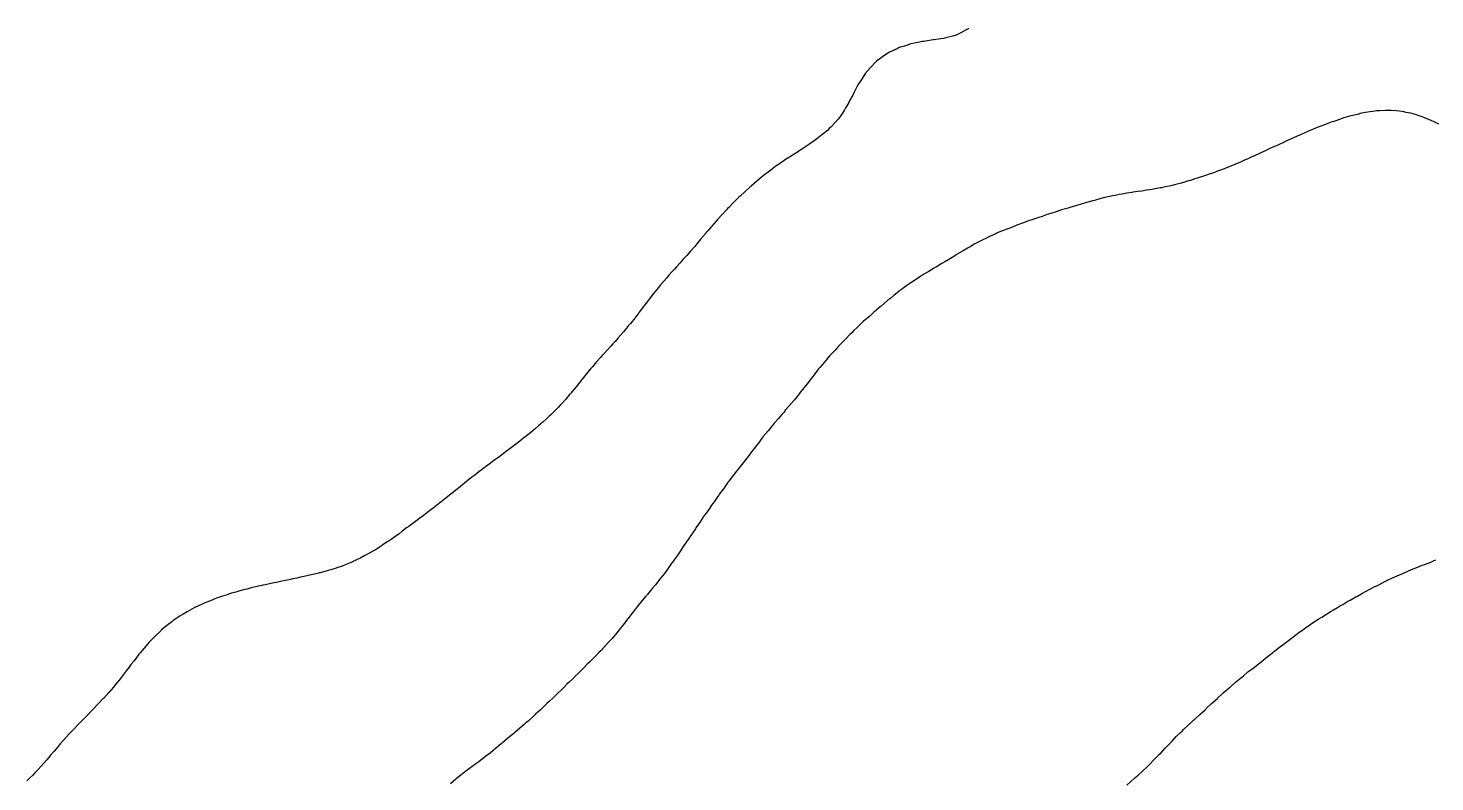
# Model space of a CAD drawing. Extents: x -717078 to -715000, y -984629 to -984000.
# Drawn here: x -715790.1 to -715666.4, y -984066.8 to -984000.5 of the extents above; entities that cross this region are included whole.
import ezdxf

# ---------------------------------------------------------------- set-up
doc = ezdxf.new("R2010")
doc.units = 0
doc.layers.add('buffer_B2_0_1_clip', color=7, linetype='Continuous')

msp = doc.modelspace()

# ---------------------------------------------------------------- linework, layer by layer
at = {"layer": 'buffer_B2_0_1_clip'}
for points in [[(-715707.4, -984000.5), (-715707.45, -984000.55), (-715707.5, -984000.58), (-715707.68, -984000.68), (-715708.08, -984000.92), (-715708.5, -984001.11), (-715708.79, -984001.21), (-715709.33, -984001.33), (-715709.5, -984001.38), (-715709.6, -984001.4), (-715710.28, -984001.5), (-715710.47, -984001.53), (-715710.5, -984001.53), (-715710.53, -984001.53), (-715711.33, -984001.67), (-715711.5, -984001.68), (-715711.73, -984001.73), (-715712.17, -984001.83), (-715712.5, -984001.89), (-715712.95, -984002.05), (-715713.08, -984002.08), (-715713.5, -984002.22), (-715713.69, -984002.31), (-715714.1, -984002.5), (-715714.37, -984002.63), (-715714.5, -984002.7), (-715714.97, -984003.03), (-715715.21, -984003.21), (-715715.5, -984003.42), (-715715.54, -984003.46), (-715715.59, -984003.5), (-715716.03, -984003.97), (-715716.5, -984004.5), (-715716.5, -984004.5), (-715716.5, -984004.5), (-715716.51, -984004.51), (-715716.89, -984005.11), (-715717.14, -984005.5), (-715717.26, -984005.74), (-715717.5, -984006.21), (-715717.6, -984006.4), (-715717.66, -984006.5), (-715717.84, -984006.84), (-715717.95, -984007.05), (-715718.2, -984007.5), (-715718.31, -984007.69), (-715718.5, -984007.99), (-715718.71, -984008.29), (-715718.87, -984008.5), (-715719.17, -984008.83), (-715719.5, -984009.18), (-715719.66, -984009.34), (-715719.83, -984009.5), (-715720.2, -984009.8), (-715720.5, -984010.04), (-715720.76, -984010.24), (-715721.11, -984010.5), (-715721.34, -984010.66), (-715721.5, -984010.76), (-715721.94, -984011.06), (-715722.31, -984011.31), (-715722.5, -984011.44), (-715722.54, -984011.46), (-715722.59, -984011.5), (-715723.15, -984011.85), (-715723.5, -984012.07), (-715723.76, -984012.24), (-715724.13, -984012.5), (-715724.35, -984012.65), (-715724.5, -984012.76), (-715724.92, -984013.08), (-715725.47, -984013.5), (-715725.49, -984013.51), (-715725.5, -984013.53), (-715725.66, -984013.66), (-715726.03, -984013.97), (-715726.5, -984014.37), (-715726.57, -984014.43), (-715726.65, -984014.5), (-715727.09, -984014.91), (-715727.5, -984015.29), (-715727.61, -984015.39), (-715727.73, -984015.5), (-715728.11, -984015.89), (-715728.5, -984016.28), (-715728.61, -984016.39), (-715728.71, -984016.5), (-715729.09, -984016.91), (-715729.5, -984017.36), (-715729.56, -984017.44), (-715729.62, -984017.5), (-715730.03, -984017.97), (-715730.34, -984018.34), (-715730.48, -984018.5), (-715730.49, -984018.51), (-715730.5, -984018.53), (-715730.95, -984019.05), (-715731.32, -984019.5), (-715731.4, -984019.6), (-715731.5, -984019.71), (-715731.87, -984020.13), (-715732.2, -984020.5), (-715732.34, -984020.66), (-715732.5, -984020.84), (-715732.81, -984021.19), (-715733.09, -984021.5), (-715733.29, -984021.71), (-715733.5, -984021.95), (-715733.76, -984022.24), (-715733.98, -984022.5), (-715734.22, -984022.78), (-715734.5, -984023.1), (-715734.68, -984023.32), (-715734.83, -984023.5), (-715735.13, -984023.87), (-715735.5, -984024.36), (-715735.56, -984024.44), (-715735.61, -984024.5), (-715735.95, -984024.95), (-715735.99, -984025.01), (-715736.37, -984025.5), (-715736.42, -984025.58), (-715736.5, -984025.68), (-715736.86, -984026.14), (-715737.15, -984026.5), (-715737.31, -984026.69), (-715737.5, -984026.92), (-715737.77, -984027.23), (-715737.99, -984027.5), (-715738.23, -984027.77), (-715738.5, -984028.07), (-715738.7, -984028.3), (-715738.89, -984028.5), (-715739.18, -984028.82), (-715739.5, -984029.17), (-715739.66, -984029.34), (-715739.79, -984029.5), (-715740.13, -984029.87), (-715740.5, -984030.31), (-715740.59, -984030.41), (-715740.66, -984030.5), (-715741.04, -984030.96), (-715741.39, -984031.39), (-715741.48, -984031.5), (-715741.49, -984031.51), (-715741.5, -984031.53), (-715741.93, -984032.07), (-715742.29, -984032.5), (-715742.38, -984032.62), (-715742.5, -984032.76), (-715742.84, -984033.16), (-715743.15, -984033.5), (-715743.32, -984033.68), (-715743.5, -984033.88), (-715743.81, -984034.19), (-715744.13, -984034.5), (-715744.32, -984034.68), (-715744.5, -984034.85), (-715744.84, -984035.16), (-715745.23, -984035.5), (-715745.5, -984035.73), (-715745.92, -984036.08), (-715746.45, -984036.5), (-715746.48, -984036.52), (-715746.5, -984036.54), (-715746.71, -984036.71), (-715747.04, -984036.96), (-715747.5, -984037.33), (-715747.73, -984037.5), (-715748.17, -984037.83), (-715748.5, -984038.08), (-715748.74, -984038.26), (-715749.07, -984038.5), (-715749.32, -984038.68), (-715749.5, -984038.82), (-715749.89, -984039.11), (-715750.41, -984039.5), (-715750.46, -984039.54), (-715750.5, -984039.57), (-715750.84, -984039.84), (-715751.02, -984039.98), (-715751.5, -984040.36), (-715751.58, -984040.42), (-715751.68, -984040.5), (-715752.13, -984040.87), (-715752.5, -984041.16), (-715752.69, -984041.31), (-715752.93, -984041.5), (-715753.25, -984041.75), (-715753.5, -984041.96), (-715753.8, -984042.2), (-715754.19, -984042.5), (-715754.37, -984042.63), (-715754.5, -984042.74), (-715754.93, -984043.07), (-715755.49, -984043.51), (-715755.5, -984043.51), (-715755.55, -984043.55), (-715756.07, -984043.93), (-715756.5, -984044.26), (-715756.64, -984044.36), (-715756.84, -984044.5), (-715757.22, -984044.78), (-715757.5, -984045), (-715757.79, -984045.21), (-715758.21, -984045.5), (-715758.38, -984045.62), (-715758.5, -984045.7), (-715758.98, -984046.02), (-715759.09, -984046.09), (-715759.5, -984046.36), (-715759.59, -984046.41), (-715759.75, -984046.5), (-715760.22, -984046.78), (-715760.5, -984046.93), (-715760.88, -984047.12), (-715761.36, -984047.36), (-715761.5, -984047.43), (-715761.55, -984047.45), (-715761.67, -984047.5), (-715762.25, -984047.75), (-715762.5, -984047.85), (-715762.99, -984048.01), (-715763.03, -984048.03), (-715763.5, -984048.19), (-715763.75, -984048.25), (-715764.44, -984048.44), (-715764.5, -984048.45), (-715764.54, -984048.46), (-715764.69, -984048.5), (-715765.35, -984048.65), (-715765.5, -984048.69), (-715765.74, -984048.74), (-715766.17, -984048.83), (-715766.5, -984048.91), (-715766.99, -984049.01), (-715767.02, -984049.02), (-715767.5, -984049.12), (-715767.81, -984049.19), (-715768.29, -984049.29), (-715768.5, -984049.33), (-715768.64, -984049.36), (-715769.29, -984049.5), (-715769.46, -984049.54), (-715769.5, -984049.54), (-715769.56, -984049.56), (-715770.28, -984049.72), (-715770.5, -984049.77), (-715770.87, -984049.87), (-715771.08, -984049.92), (-715771.5, -984050.03), (-715771.86, -984050.14), (-715772.25, -984050.25), (-715772.5, -984050.32), (-715772.63, -984050.37), (-715773.03, -984050.5), (-715773.38, -984050.62), (-715773.5, -984050.66), (-715773.77, -984050.77), (-715774.1, -984050.9), (-715774.5, -984051.06), (-715775.46, -984051.5), (-715775.49, -984051.51), (-715775.5, -984051.52), (-715775.54, -984051.54), (-715776.13, -984051.87), (-715776.5, -984052.08), (-715776.76, -984052.24), (-715777.15, -984052.5), (-715777.36, -984052.64), (-715777.5, -984052.75), (-715777.92, -984053.08), (-715778.43, -984053.5), (-715778.46, -984053.54), (-715778.5, -984053.57), (-715778.97, -984054.03), (-715779.43, -984054.5), (-715779.47, -984054.53), (-715779.5, -984054.57), (-715779.92, -984055.08), (-715780.28, -984055.5), (-715780.38, -984055.62), (-715780.5, -984055.78), (-715780.81, -984056.19), (-715781.07, -984056.5), (-715781.25, -984056.75), (-715781.5, -984057.08), (-715781.68, -984057.32), (-715781.83, -984057.5), (-715782.12, -984057.88), (-715782.5, -984058.34), (-715782.57, -984058.43), (-715782.63, -984058.5), (-715783.03, -984058.97), (-715783.5, -984059.5), (-715783.5, -984059.5), (-715783.5, -984059.5), (-715783.52, -984059.52), (-715783.99, -984060.01), (-715784.46, -984060.5), (-715784.48, -984060.52), (-715784.5, -984060.54), (-715784.98, -984061.02), (-715785.45, -984061.5), (-715785.48, -984061.52), (-715785.5, -984061.55), (-715786.4, -984062.5), (-715786.45, -984062.55), (-715786.5, -984062.6), (-715787.3, -984063.5), (-715787.39, -984063.61), (-715787.5, -984063.73), (-715787.85, -984064.15), (-715788.15, -984064.5), (-715788.31, -984064.69), (-715788.5, -984064.92), (-715788.77, -984065.23), (-715789.02, -984065.5), (-715789.24, -984065.76), (-715789.5, -984066.03), (-715789.73, -984066.27), (-715789.97, -984066.5), (-715790.24, -984066.76)], [(-715666.04, -984008.96), (-715666.5, -984008.73), (-715666.65, -984008.65), (-715667.01, -984008.5), (-715667.36, -984008.36), (-715667.5, -984008.3), (-715667.78, -984008.22), (-715668.11, -984008.11), (-715668.5, -984008), (-715668.92, -984007.92), (-715669.12, -984007.88), (-715669.5, -984007.8), (-715669.79, -984007.79), (-715670.25, -984007.75), (-715670.5, -984007.74), (-715670.75, -984007.75), (-715671.23, -984007.77), (-715671.5, -984007.79), (-715671.84, -984007.84), (-715672.12, -984007.88), (-715672.5, -984007.93), (-715672.97, -984008.03), (-715673.06, -984008.06), (-715673.5, -984008.16), (-715673.77, -984008.23), (-715674.41, -984008.41), (-715674.5, -984008.44), (-715674.55, -984008.45), (-715674.7, -984008.5), (-715675.29, -984008.71), (-715675.5, -984008.78), (-715675.95, -984008.95), (-715676.02, -984008.98), (-715676.5, -984009.16), (-715676.74, -984009.26), (-715677.35, -984009.5), (-715677.45, -984009.55), (-715677.5, -984009.57), (-715677.62, -984009.62), (-715678.14, -984009.86), (-715678.5, -984010.01), (-715678.84, -984010.16), (-715679.42, -984010.42), (-715679.5, -984010.46), (-715679.53, -984010.47), (-715679.59, -984010.5), (-715680.21, -984010.79), (-715680.5, -984010.92), (-715680.9, -984011.1), (-715681.27, -984011.27), (-715681.5, -984011.38), (-715681.58, -984011.42), (-715681.77, -984011.5), (-715682.27, -984011.73), (-715682.5, -984011.84), (-715682.95, -984012.05), (-715683.13, -984012.13), (-715683.5, -984012.3), (-715683.64, -984012.36), (-715683.98, -984012.5), (-715684.34, -984012.66), (-715684.5, -984012.72), (-715684.86, -984012.86), (-715685.06, -984012.94), (-715685.5, -984013.1), (-715685.79, -984013.21), (-715686.42, -984013.42), (-715686.5, -984013.45), (-715686.54, -984013.46), (-715686.66, -984013.5), (-715687.29, -984013.71), (-715687.5, -984013.78), (-715687.9, -984013.9), (-715688.05, -984013.95), (-715688.5, -984014.08), (-715688.82, -984014.18), (-715689.29, -984014.29), (-715689.5, -984014.34), (-715689.63, -984014.37), (-715690.24, -984014.5), (-715690.45, -984014.55), (-715690.5, -984014.56), (-715690.57, -984014.57), (-715691.3, -984014.7), (-715691.5, -984014.73), (-715691.77, -984014.77), (-715692.16, -984014.84), (-715692.5, -984014.88), (-715692.95, -984014.95), (-715693.03, -984014.97), (-715693.5, -984015.04), (-715693.89, -984015.11), (-715694.15, -984015.15), (-715694.5, -984015.22), (-715694.73, -984015.27), (-715695.41, -984015.41), (-715695.5, -984015.43), (-715695.55, -984015.45), (-715695.76, -984015.5), (-715696.34, -984015.66), (-715696.5, -984015.71), (-715696.79, -984015.79), (-715697.11, -984015.89), (-715697.5, -984016), (-715697.88, -984016.12), (-715698.21, -984016.21), (-715698.5, -984016.29), (-715698.66, -984016.34), (-715699.22, -984016.5), (-715699.43, -984016.57), (-715699.5, -984016.59), (-715699.63, -984016.63), (-715700.18, -984016.82), (-715700.5, -984016.92), (-715700.93, -984017.07), (-715701.14, -984017.14), (-715701.5, -984017.26), (-715701.68, -984017.32), (-715702.22, -984017.5), (-715702.42, -984017.58), (-715702.5, -984017.6), (-715702.66, -984017.66), (-715703.15, -984017.85), (-715703.5, -984017.98), (-715703.87, -984018.13), (-715704.29, -984018.29), (-715704.5, -984018.37), (-715704.59, -984018.41), (-715704.81, -984018.5), (-715705.28, -984018.72), (-715705.5, -984018.8), (-715705.96, -984019.04), (-715706.11, -984019.11), (-715706.5, -984019.3), (-715706.63, -984019.37), (-715706.87, -984019.5), (-715707.26, -984019.74), (-715707.5, -984019.87), (-715707.89, -984020.11), (-715708.4, -984020.4), (-715708.5, -984020.46), (-715708.53, -984020.47), (-715708.57, -984020.5), (-715709.14, -984020.86), (-715709.5, -984021.07), (-715709.77, -984021.23), (-715710.24, -984021.5), (-715710.4, -984021.6), (-715710.5, -984021.65), (-715710.91, -984021.91), (-715711.02, -984021.98), (-715711.5, -984022.26), (-715711.64, -984022.36), (-715711.87, -984022.5), (-715712.24, -984022.76), (-715712.5, -984022.91), (-715712.84, -984023.16), (-715713.32, -984023.5), (-715713.42, -984023.58), (-715713.5, -984023.64), (-715713.97, -984024.03), (-715714.26, -984024.26), (-715714.5, -984024.45), (-715714.53, -984024.47), (-715714.56, -984024.5), (-715715.06, -984024.94), (-715715.5, -984025.3), (-715715.61, -984025.39), (-715715.74, -984025.5), (-715716.13, -984025.87), (-715716.5, -984026.17), (-715716.67, -984026.33), (-715716.86, -984026.5), (-715717.18, -984026.82), (-715717.5, -984027.11), (-715717.69, -984027.31), (-715717.89, -984027.5), (-715718.18, -984027.82), (-715718.5, -984028.13), (-715718.68, -984028.32), (-715718.85, -984028.5), (-715719.15, -984028.85), (-715719.5, -984029.21), (-715719.64, -984029.36), (-715719.76, -984029.5), (-715720.09, -984029.91), (-715720.5, -984030.37), (-715720.56, -984030.44), (-715720.61, -984030.5), (-715720.92, -984030.92), (-715720.99, -984031.01), (-715721.38, -984031.5), (-715721.43, -984031.57), (-715721.5, -984031.66), (-715721.86, -984032.14), (-715722.15, -984032.5), (-715722.3, -984032.7), (-715722.5, -984032.93), (-715722.75, -984033.25), (-715722.97, -984033.5), (-715723.21, -984033.79), (-715723.5, -984034.11), (-715723.67, -984034.33), (-715723.82, -984034.5), (-715724.13, -984034.87), (-715724.5, -984035.28), (-715724.6, -984035.4), (-715724.69, -984035.5), (-715725.05, -984035.95), (-715725.5, -984036.48), (-715725.51, -984036.49), (-715725.51, -984036.5), (-715725.55, -984036.55), (-715725.93, -984037.07), (-715726.27, -984037.5), (-715726.37, -984037.63), (-715726.5, -984037.8), (-715726.79, -984038.21), (-715727.03, -984038.5), (-715727.23, -984038.77), (-715727.5, -984039.1), (-715727.67, -984039.33), (-715727.81, -984039.5), (-715728.11, -984039.89), (-715728.5, -984040.39), (-715728.55, -984040.45), (-715728.59, -984040.5), (-715728.79, -984040.79), (-715728.96, -984041.04), (-715729.31, -984041.5), (-715729.38, -984041.62), (-715729.5, -984041.77), (-715729.79, -984042.21), (-715730.01, -984042.5), (-715730.21, -984042.79), (-715730.5, -984043.19), (-715730.63, -984043.37), (-715730.72, -984043.5), (-715731.03, -984043.97), (-715731.17, -984044.17), (-715731.4, -984044.5), (-715731.44, -984044.56), (-715731.5, -984044.65), (-715731.83, -984045.17), (-715732.07, -984045.5), (-715732.24, -984045.76), (-715732.5, -984046.13), (-715732.65, -984046.35), (-715732.75, -984046.5), (-715733.05, -984046.95), (-715733.3, -984047.3), (-715733.44, -984047.5), (-715733.47, -984047.53), (-715733.5, -984047.58), (-715733.88, -984048.12), (-715734.16, -984048.5), (-715734.31, -984048.69), (-715734.5, -984048.92), (-715734.75, -984049.25), (-715734.96, -984049.5), (-715735.2, -984049.8), (-715735.5, -984050.14), (-715735.66, -984050.34), (-715735.8, -984050.5), (-715736.11, -984050.89), (-715736.5, -984051.35), (-715736.57, -984051.43), (-715736.62, -984051.5), (-715736.98, -984051.98), (-715737, -984052), (-715737.39, -984052.5), (-715737.44, -984052.56), (-715737.5, -984052.64), (-715737.87, -984053.13), (-715738.17, -984053.5), (-715738.31, -984053.69), (-715738.5, -984053.9), (-715738.77, -984054.23), (-715739.02, -984054.5), (-715739.25, -984054.75), (-715739.5, -984055.02), (-715739.73, -984055.27), (-715739.96, -984055.5), (-715740.23, -984055.77), (-715740.5, -984056.04), (-715740.73, -984056.27), (-715740.96, -984056.5), (-715741.23, -984056.77), (-715741.5, -984057.04), (-715741.73, -984057.27), (-715741.97, -984057.5), (-715742.23, -984057.77), (-715742.5, -984058.03), (-715742.74, -984058.26), (-715742.98, -984058.5), (-715743.24, -984058.76), (-715743.5, -984059), (-715743.75, -984059.25), (-715744.02, -984059.5), (-715744.26, -984059.74), (-715744.5, -984059.96), (-715744.78, -984060.22), (-715745.07, -984060.5), (-715745.29, -984060.71), (-715745.5, -984060.9), (-715745.81, -984061.19), (-715746.16, -984061.5), (-715746.34, -984061.66), (-715746.5, -984061.81), (-715746.87, -984062.13), (-715747.31, -984062.5), (-715747.41, -984062.59), (-715747.5, -984062.65), (-715747.96, -984063.04), (-715748.41, -984063.41), (-715748.5, -984063.48), (-715748.51, -984063.49), (-715748.52, -984063.5), (-715749.05, -984063.95), (-715749.5, -984064.31), (-715749.6, -984064.4), (-715749.74, -984064.5), (-715750.17, -984064.83), (-715750.5, -984065.08), (-715750.74, -984065.26), (-715751.06, -984065.5), (-715751.32, -984065.68), (-715751.5, -984065.81), (-715751.89, -984066.11), (-715752.37, -984066.5), (-715752.44, -984066.56), (-715752.5, -984066.61), (-715752.98, -984067.02)], [(-715693.5, -984067.14), (-715693.16, -984066.84), (-715692.77, -984066.5), (-715692.63, -984066.37), (-715692.5, -984066.27), (-715692.11, -984065.89), (-715691.68, -984065.5), (-715691.59, -984065.41), (-715691.5, -984065.33), (-715691.1, -984064.9), (-715690.69, -984064.5), (-715690.6, -984064.4), (-715690.5, -984064.31), (-715690.12, -984063.88), (-715689.74, -984063.5), (-715689.62, -984063.38), (-715689.5, -984063.26), (-715689.14, -984062.86), (-715688.76, -984062.5), (-715688.63, -984062.37), (-715688.5, -984062.25), (-715688.12, -984061.88), (-715687.71, -984061.5), (-715687.6, -984061.4), (-715687.5, -984061.32), (-715687.08, -984060.92), (-715686.61, -984060.5), (-715686.55, -984060.45), (-715686.5, -984060.4), (-715686.04, -984059.96), (-715685.52, -984059.5), (-715685.51, -984059.49), (-715685.5, -984059.48), (-715685.1, -984059.1), (-715685, -984059), (-715684.5, -984058.57), (-715684.46, -984058.54), (-715684.41, -984058.5), (-715683.93, -984058.07), (-715683.5, -984057.72), (-715683.38, -984057.62), (-715683.22, -984057.5), (-715682.83, -984057.17), (-715682.5, -984056.93), (-715682.26, -984056.74), (-715681.94, -984056.5), (-715681.7, -984056.3), (-715681.5, -984056.14), (-715681.15, -984055.85), (-715680.68, -984055.5), (-715680.59, -984055.41), (-715680.5, -984055.35), (-715680.03, -984054.97), (-715679.8, -984054.8), (-715679.5, -984054.58), (-715679.46, -984054.54), (-715679.39, -984054.5), (-715678.89, -984054.11), (-715678.5, -984053.82), (-715678.32, -984053.68), (-715678.04, -984053.5), (-715677.74, -984053.26), (-715677.5, -984053.1), (-715677.15, -984052.85), (-715676.59, -984052.5), (-715676.54, -984052.46), (-715676.5, -984052.44), (-715676.34, -984052.34), (-715675.93, -984052.07), (-715675.5, -984051.81), (-715675.31, -984051.69), (-715674.96, -984051.5), (-715674.68, -984051.32), (-715674.5, -984051.22), (-715674.05, -984050.95), (-715673.84, -984050.84), (-715673.5, -984050.65), (-715673.4, -984050.6), (-715673.21, -984050.5), (-715672.76, -984050.24), (-715672.5, -984050.1), (-715672.11, -984049.89), (-715671.66, -984049.66), (-715671.5, -984049.58), (-715671.45, -984049.55), (-715671.33, -984049.5), (-715670.79, -984049.21), (-715670.5, -984049.07), (-715670.11, -984048.89), (-715669.72, -984048.72), (-715669.5, -984048.62), (-715669.41, -984048.59), (-715669.2, -984048.5), (-715668.72, -984048.28), (-715668.5, -984048.19), (-715668.01, -984047.99), (-715667.97, -984047.97), (-715667.5, -984047.78), (-715667.3, -984047.7), (-715666.76, -984047.5), (-715666.58, -984047.42), (-715666.5, -984047.39), (-715666.31, -984047.31)]]:
    msp.add_lwpolyline(points, dxfattribs=at)

doc.saveas('drawing.dxf')
